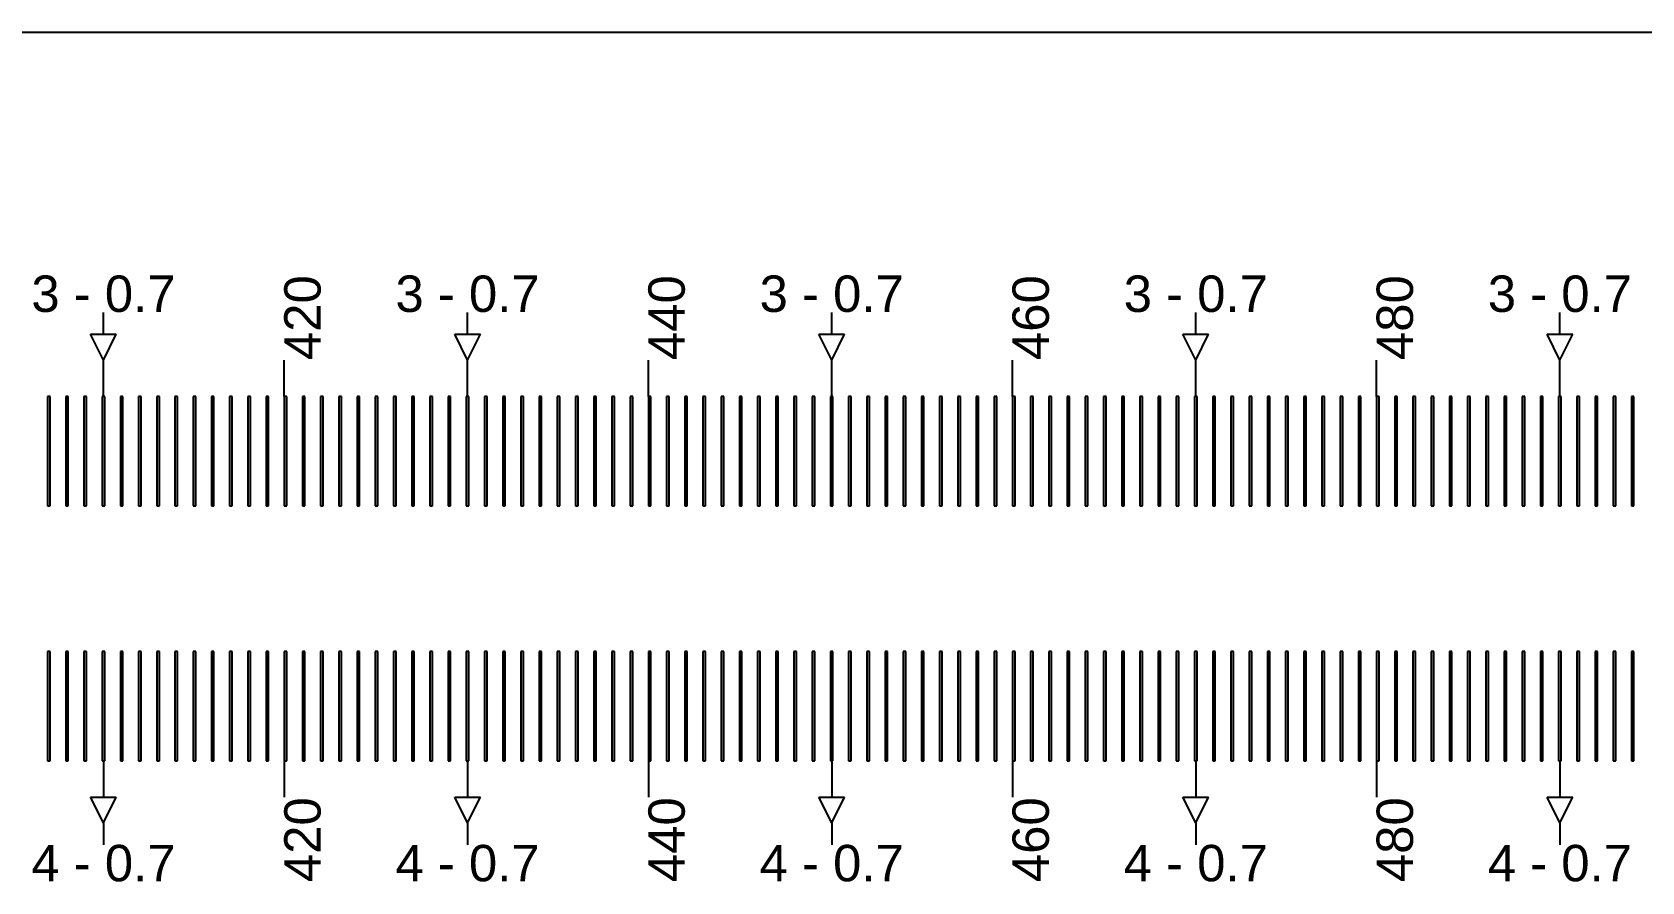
# Model space of a CAD drawing. Extents: x -119394 to 128420, y 74496 to 185496.
# Drawn here: x 6487.6 to 6929.6, y 156962.7 to 157195.9 of the extents above; entities that cross this region are included whole.
import ezdxf

# ---------------------------------------------------------------- set-up
doc = ezdxf.new("R2010")
doc.units = 13
doc.layers.add('CL - Label-1', color=120, linetype='Continuous')
doc.layers.add('CL - Label-2', color=132, linetype='Continuous')
doc.layers.add('CL - Sub-Micro', color=7, linetype='Continuous', true_color=0x47d1ff)
doc.styles.get("Standard").update_dxf_attribs({"font": 'arial.ttf'})

msp = doc.modelspace()

# ---------------------------------------------------------------- linework, layer by layer
for p, q in [((4356.79, 157195.86), (14856.79, 157195.86)), ((5281.79, 157195.86), (13931.79, 157195.86)), ((6507.14, 157112.94), (6507.14, 157118.94)), ((6607.14, 157112.94), (6607.14, 157118.94)), ((6707.14, 157112.94), (6707.14, 157118.94)), ((6807.14, 157112.94), (6807.14, 157118.94)), ((6907.14, 157112.94), (6907.14, 157118.94)), ((6507.14, 157095.86), (6507.14, 157105.86)), ((6556.79, 157095.86), (6556.79, 157105.86)), ((6607.14, 157095.86), (6607.14, 157105.86)), ((6656.79, 157095.86), (6656.79, 157105.86)), ((6707.14, 157095.86), (6707.14, 157105.86)), ((6756.79, 157095.86), (6756.79, 157105.86)), ((6807.14, 157095.86), (6807.14, 157105.86)), ((6856.79, 157095.86), (6856.79, 157105.86)), ((6907.14, 157095.86), (6907.14, 157105.86)), ((6507.14, 156995.86), (6507.14, 156985.86)), ((6556.79, 156995.86), (6556.79, 156985.86)), ((6607.14, 156995.86), (6607.14, 156985.86)), ((6656.79, 156995.86), (6656.79, 156985.86)), ((6707.14, 156995.86), (6707.14, 156985.86)), ((6756.79, 156995.86), (6756.79, 156985.86)), ((6807.14, 156995.86), (6807.14, 156985.86)), ((6856.79, 156995.86), (6856.79, 156985.86)), ((6907.14, 156995.86), (6907.14, 156985.86)), ((6507.14, 156978.79), (6507.14, 156972.79)), ((6607.14, 156978.79), (6607.14, 156972.79)), ((6707.14, 156978.79), (6707.14, 156972.79)), ((6807.14, 156978.79), (6807.14, 156972.79)), ((6907.14, 156978.79), (6907.14, 156972.79))]:
    msp.add_line(p, q)
at = {"layer": 'CL - Label-2'}
for p, q in [((6507.14, 157105.86), (6503.6, 157112.96)), ((6503.6, 157112.96), (6510.67, 157112.96)), ((6507.14, 157105.86), (6510.67, 157112.96)), ((6607.14, 157105.86), (6603.6, 157112.96)), ((6603.6, 157112.96), (6610.67, 157112.96)), ((6607.14, 157105.86), (6610.67, 157112.96)), ((6707.14, 157105.86), (6703.6, 157112.96)), ((6703.6, 157112.96), (6710.67, 157112.96)), ((6707.14, 157105.86), (6710.67, 157112.96)), ((6807.14, 157105.86), (6803.6, 157112.96)), ((6803.6, 157112.96), (6810.67, 157112.96)), ((6807.14, 157105.86), (6810.67, 157112.96)), ((6907.14, 157105.86), (6903.6, 157112.96)), ((6903.6, 157112.96), (6910.67, 157112.96)), ((6907.14, 157105.86), (6910.67, 157112.96)), ((6507.14, 156978.79), (6503.6, 156985.89)), ((6503.6, 156985.89), (6510.67, 156985.89)), ((6507.14, 156978.79), (6510.67, 156985.89)), ((6607.14, 156978.79), (6603.6, 156985.89)), ((6603.6, 156985.89), (6610.67, 156985.89)), ((6607.14, 156978.79), (6610.67, 156985.89)), ((6707.14, 156978.79), (6703.6, 156985.89)), ((6703.6, 156985.89), (6710.67, 156985.89)), ((6707.14, 156978.79), (6710.67, 156985.89)), ((6807.14, 156978.79), (6803.6, 156985.89)), ((6803.6, 156985.89), (6810.67, 156985.89)), ((6807.14, 156978.79), (6810.67, 156985.89)), ((6907.14, 156978.79), (6903.6, 156985.89)), ((6903.6, 156985.89), (6910.67, 156985.89)), ((6907.14, 156978.79), (6910.67, 156985.89))]:
    msp.add_line(p, q, dxfattribs=at)
at = {"layer": 'CL - Sub-Micro'}
for p, q in [((6491.79, 157095.86), (6491.79, 157065.86)), ((6492.49, 157095.86), (6491.79, 157095.86)), ((6492.49, 157065.86), (6492.49, 157095.86)), ((6496.79, 157095.86), (6496.79, 157065.86)), ((6497.49, 157095.86), (6496.79, 157095.86)), ((6497.49, 157065.86), (6497.49, 157095.86)), ((6501.79, 157095.86), (6501.79, 157065.86)), ((6502.49, 157095.86), (6501.79, 157095.86)), ((6502.49, 157065.86), (6502.49, 157095.86)), ((6506.79, 157095.86), (6506.79, 157065.86)), ((6507.49, 157095.86), (6506.79, 157095.86)), ((6507.49, 157065.86), (6507.49, 157095.86)), ((6511.79, 157095.86), (6511.79, 157065.86)), ((6512.49, 157095.86), (6511.79, 157095.86)), ((6512.49, 157065.86), (6512.49, 157095.86)), ((6516.79, 157095.86), (6516.79, 157065.86)), ((6517.49, 157095.86), (6516.79, 157095.86)), ((6517.49, 157065.86), (6517.49, 157095.86)), ((6521.79, 157095.86), (6521.79, 157065.86)), ((6522.49, 157095.86), (6521.79, 157095.86)), ((6522.49, 157065.86), (6522.49, 157095.86)), ((6526.79, 157095.86), (6526.79, 157065.86)), ((6527.49, 157095.86), (6526.79, 157095.86)), ((6527.49, 157065.86), (6527.49, 157095.86)), ((6531.79, 157095.86), (6531.79, 157065.86)), ((6532.49, 157095.86), (6531.79, 157095.86)), ((6532.49, 157065.86), (6532.49, 157095.86)), ((6536.79, 157095.86), (6536.79, 157065.86)), ((6537.49, 157095.86), (6536.79, 157095.86)), ((6537.49, 157065.86), (6537.49, 157095.86)), ((6541.79, 157095.86), (6541.79, 157065.86)), ((6542.49, 157095.86), (6541.79, 157095.86)), ((6542.49, 157065.86), (6542.49, 157095.86)), ((6546.79, 157095.86), (6546.79, 157065.86)), ((6547.49, 157095.86), (6546.79, 157095.86)), ((6547.49, 157065.86), (6547.49, 157095.86)), ((6551.79, 157095.86), (6551.79, 157065.86)), ((6552.49, 157095.86), (6551.79, 157095.86)), ((6552.49, 157065.86), (6552.49, 157095.86)), ((6556.79, 157095.86), (6556.79, 157065.86)), ((6557.49, 157095.86), (6556.79, 157095.86)), ((6557.49, 157065.86), (6557.49, 157095.86)), ((6561.79, 157095.86), (6561.79, 157065.86)), ((6562.49, 157095.86), (6561.79, 157095.86)), ((6562.49, 157065.86), (6562.49, 157095.86)), ((6566.79, 157095.86), (6566.79, 157065.86)), ((6567.49, 157095.86), (6566.79, 157095.86)), ((6567.49, 157065.86), (6567.49, 157095.86)), ((6571.79, 157095.86), (6571.79, 157065.86)), ((6572.49, 157095.86), (6571.79, 157095.86)), ((6572.49, 157065.86), (6572.49, 157095.86)), ((6576.79, 157095.86), (6576.79, 157065.86)), ((6577.49, 157095.86), (6576.79, 157095.86)), ((6577.49, 157065.86), (6577.49, 157095.86)), ((6581.79, 157095.86), (6581.79, 157065.86)), ((6582.49, 157095.86), (6581.79, 157095.86)), ((6582.49, 157065.86), (6582.49, 157095.86)), ((6586.79, 157095.86), (6586.79, 157065.86)), ((6587.49, 157095.86), (6586.79, 157095.86)), ((6587.49, 157065.86), (6587.49, 157095.86)), ((6591.79, 157095.86), (6591.79, 157065.86)), ((6592.49, 157095.86), (6591.79, 157095.86)), ((6592.49, 157065.86), (6592.49, 157095.86)), ((6596.79, 157095.86), (6596.79, 157065.86)), ((6597.49, 157095.86), (6596.79, 157095.86)), ((6597.49, 157065.86), (6597.49, 157095.86)), ((6601.79, 157095.86), (6601.79, 157065.86)), ((6602.49, 157095.86), (6601.79, 157095.86)), ((6602.49, 157065.86), (6602.49, 157095.86)), ((6606.79, 157095.86), (6606.79, 157065.86)), ((6607.49, 157095.86), (6606.79, 157095.86)), ((6607.49, 157065.86), (6607.49, 157095.86)), ((6611.79, 157095.86), (6611.79, 157065.86)), ((6612.49, 157095.86), (6611.79, 157095.86)), ((6612.49, 157065.86), (6612.49, 157095.86)), ((6616.79, 157095.86), (6616.79, 157065.86)), ((6617.49, 157095.86), (6616.79, 157095.86)), ((6617.49, 157065.86), (6617.49, 157095.86)), ((6621.79, 157095.86), (6621.79, 157065.86)), ((6622.49, 157095.86), (6621.79, 157095.86)), ((6622.49, 157065.86), (6622.49, 157095.86)), ((6626.79, 157095.86), (6626.79, 157065.86)), ((6627.49, 157095.86), (6626.79, 157095.86)), ((6627.49, 157065.86), (6627.49, 157095.86)), ((6631.79, 157095.86), (6631.79, 157065.86)), ((6632.49, 157095.86), (6631.79, 157095.86)), ((6632.49, 157065.86), (6632.49, 157095.86)), ((6636.79, 157095.86), (6636.79, 157065.86)), ((6637.49, 157095.86), (6636.79, 157095.86)), ((6637.49, 157065.86), (6637.49, 157095.86)), ((6641.79, 157095.86), (6641.79, 157065.86)), ((6642.49, 157095.86), (6641.79, 157095.86)), ((6642.49, 157065.86), (6642.49, 157095.86)), ((6646.79, 157095.86), (6646.79, 157065.86)), ((6647.49, 157095.86), (6646.79, 157095.86)), ((6647.49, 157065.86), (6647.49, 157095.86)), ((6651.79, 157095.86), (6651.79, 157065.86)), ((6652.49, 157095.86), (6651.79, 157095.86)), ((6652.49, 157065.86), (6652.49, 157095.86)), ((6656.79, 157095.86), (6656.79, 157065.86)), ((6657.49, 157095.86), (6656.79, 157095.86)), ((6657.49, 157065.86), (6657.49, 157095.86)), ((6661.79, 157095.86), (6661.79, 157065.86)), ((6662.49, 157095.86), (6661.79, 157095.86)), ((6662.49, 157065.86), (6662.49, 157095.86)), ((6666.79, 157095.86), (6666.79, 157065.86)), ((6667.49, 157095.86), (6666.79, 157095.86)), ((6667.49, 157065.86), (6667.49, 157095.86)), ((6671.79, 157095.86), (6671.79, 157065.86)), ((6672.49, 157095.86), (6671.79, 157095.86)), ((6672.49, 157065.86), (6672.49, 157095.86)), ((6676.79, 157095.86), (6676.79, 157065.86)), ((6677.49, 157095.86), (6676.79, 157095.86)), ((6677.49, 157065.86), (6677.49, 157095.86)), ((6681.79, 157095.86), (6681.79, 157065.86)), ((6682.49, 157095.86), (6681.79, 157095.86)), ((6682.49, 157065.86), (6682.49, 157095.86)), ((6686.79, 157095.86), (6686.79, 157065.86)), ((6687.49, 157095.86), (6686.79, 157095.86)), ((6687.49, 157065.86), (6687.49, 157095.86)), ((6691.79, 157095.86), (6691.79, 157065.86)), ((6692.49, 157095.86), (6691.79, 157095.86)), ((6692.49, 157065.86), (6692.49, 157095.86)), ((6696.79, 157095.86), (6696.79, 157065.86)), ((6697.49, 157095.86), (6696.79, 157095.86)), ((6697.49, 157065.86), (6697.49, 157095.86)), ((6701.79, 157095.86), (6701.79, 157065.86)), ((6702.49, 157095.86), (6701.79, 157095.86)), ((6702.49, 157065.86), (6702.49, 157095.86)), ((6706.79, 157095.86), (6706.79, 157065.86)), ((6707.49, 157095.86), (6706.79, 157095.86)), ((6707.49, 157065.86), (6707.49, 157095.86)), ((6711.79, 157095.86), (6711.79, 157065.86)), ((6712.49, 157095.86), (6711.79, 157095.86)), ((6712.49, 157065.86), (6712.49, 157095.86)), ((6716.79, 157095.86), (6716.79, 157065.86)), ((6717.49, 157095.86), (6716.79, 157095.86)), ((6717.49, 157065.86), (6717.49, 157095.86)), ((6721.79, 157095.86), (6721.79, 157065.86)), ((6722.49, 157095.86), (6721.79, 157095.86)), ((6722.49, 157065.86), (6722.49, 157095.86)), ((6726.79, 157095.86), (6726.79, 157065.86)), ((6727.49, 157095.86), (6726.79, 157095.86)), ((6727.49, 157065.86), (6727.49, 157095.86)), ((6731.79, 157095.86), (6731.79, 157065.86)), ((6732.49, 157095.86), (6731.79, 157095.86)), ((6732.49, 157065.86), (6732.49, 157095.86)), ((6736.79, 157095.86), (6736.79, 157065.86)), ((6737.49, 157095.86), (6736.79, 157095.86)), ((6737.49, 157065.86), (6737.49, 157095.86)), ((6741.79, 157095.86), (6741.79, 157065.86)), ((6742.49, 157095.86), (6741.79, 157095.86)), ((6742.49, 157065.86), (6742.49, 157095.86)), ((6746.79, 157095.86), (6746.79, 157065.86)), ((6747.49, 157095.86), (6746.79, 157095.86)), ((6747.49, 157065.86), (6747.49, 157095.86)), ((6751.79, 157095.86), (6751.79, 157065.86)), ((6752.49, 157095.86), (6751.79, 157095.86)), ((6752.49, 157065.86), (6752.49, 157095.86)), ((6756.79, 157095.86), (6756.79, 157065.86)), ((6757.49, 157095.86), (6756.79, 157095.86)), ((6757.49, 157065.86), (6757.49, 157095.86)), ((6761.79, 157095.86), (6761.79, 157065.86)), ((6762.49, 157095.86), (6761.79, 157095.86)), ((6762.49, 157065.86), (6762.49, 157095.86)), ((6766.79, 157095.86), (6766.79, 157065.86)), ((6767.49, 157095.86), (6766.79, 157095.86)), ((6767.49, 157065.86), (6767.49, 157095.86)), ((6771.79, 157095.86), (6771.79, 157065.86)), ((6772.49, 157095.86), (6771.79, 157095.86)), ((6772.49, 157065.86), (6772.49, 157095.86)), ((6776.79, 157095.86), (6776.79, 157065.86)), ((6777.49, 157095.86), (6776.79, 157095.86)), ((6777.49, 157065.86), (6777.49, 157095.86)), ((6781.79, 157095.86), (6781.79, 157065.86)), ((6782.49, 157095.86), (6781.79, 157095.86)), ((6782.49, 157065.86), (6782.49, 157095.86)), ((6786.79, 157095.86), (6786.79, 157065.86)), ((6787.49, 157095.86), (6786.79, 157095.86)), ((6787.49, 157065.86), (6787.49, 157095.86)), ((6791.79, 157095.86), (6791.79, 157065.86)), ((6792.49, 157095.86), (6791.79, 157095.86)), ((6792.49, 157065.86), (6792.49, 157095.86)), ((6796.79, 157095.86), (6796.79, 157065.86)), ((6797.49, 157095.86), (6796.79, 157095.86)), ((6797.49, 157065.86), (6797.49, 157095.86)), ((6801.79, 157095.86), (6801.79, 157065.86)), ((6802.49, 157095.86), (6801.79, 157095.86)), ((6802.49, 157065.86), (6802.49, 157095.86)), ((6806.79, 157095.86), (6806.79, 157065.86)), ((6807.49, 157095.86), (6806.79, 157095.86)), ((6807.49, 157065.86), (6807.49, 157095.86)), ((6811.79, 157095.86), (6811.79, 157065.86)), ((6812.49, 157095.86), (6811.79, 157095.86)), ((6812.49, 157065.86), (6812.49, 157095.86)), ((6816.79, 157095.86), (6816.79, 157065.86)), ((6817.49, 157095.86), (6816.79, 157095.86)), ((6817.49, 157065.86), (6817.49, 157095.86)), ((6821.79, 157095.86), (6821.79, 157065.86)), ((6822.49, 157095.86), (6821.79, 157095.86)), ((6822.49, 157065.86), (6822.49, 157095.86)), ((6826.79, 157095.86), (6826.79, 157065.86)), ((6827.49, 157095.86), (6826.79, 157095.86)), ((6827.49, 157065.86), (6827.49, 157095.86)), ((6831.79, 157095.86), (6831.79, 157065.86)), ((6832.49, 157095.86), (6831.79, 157095.86)), ((6832.49, 157065.86), (6832.49, 157095.86)), ((6836.79, 157095.86), (6836.79, 157065.86)), ((6837.49, 157095.86), (6836.79, 157095.86)), ((6837.49, 157065.86), (6837.49, 157095.86)), ((6841.79, 157095.86), (6841.79, 157065.86)), ((6842.49, 157095.86), (6841.79, 157095.86)), ((6842.49, 157065.86), (6842.49, 157095.86)), ((6846.79, 157095.86), (6846.79, 157065.86)), ((6847.49, 157095.86), (6846.79, 157095.86)), ((6847.49, 157065.86), (6847.49, 157095.86)), ((6851.79, 157095.86), (6851.79, 157065.86)), ((6852.49, 157095.86), (6851.79, 157095.86)), ((6852.49, 157065.86), (6852.49, 157095.86)), ((6856.79, 157095.86), (6856.79, 157065.86)), ((6857.49, 157095.86), (6856.79, 157095.86)), ((6857.49, 157065.86), (6857.49, 157095.86)), ((6861.79, 157095.86), (6861.79, 157065.86)), ((6862.49, 157095.86), (6861.79, 157095.86)), ((6862.49, 157065.86), (6862.49, 157095.86)), ((6866.79, 157095.86), (6866.79, 157065.86)), ((6867.49, 157095.86), (6866.79, 157095.86)), ((6867.49, 157065.86), (6867.49, 157095.86)), ((6871.79, 157095.86), (6871.79, 157065.86)), ((6872.49, 157095.86), (6871.79, 157095.86)), ((6872.49, 157065.86), (6872.49, 157095.86)), ((6876.79, 157095.86), (6876.79, 157065.86)), ((6877.49, 157095.86), (6876.79, 157095.86)), ((6877.49, 157065.86), (6877.49, 157095.86)), ((6881.79, 157095.86), (6881.79, 157065.86)), ((6882.49, 157095.86), (6881.79, 157095.86)), ((6882.49, 157065.86), (6882.49, 157095.86)), ((6886.79, 157095.86), (6886.79, 157065.86)), ((6887.49, 157095.86), (6886.79, 157095.86)), ((6887.49, 157065.86), (6887.49, 157095.86)), ((6891.79, 157095.86), (6891.79, 157065.86)), ((6892.49, 157095.86), (6891.79, 157095.86)), ((6892.49, 157065.86), (6892.49, 157095.86)), ((6896.79, 157095.86), (6896.79, 157065.86)), ((6897.49, 157095.86), (6896.79, 157095.86)), ((6897.49, 157065.86), (6897.49, 157095.86)), ((6901.79, 157095.86), (6901.79, 157065.86)), ((6902.49, 157095.86), (6901.79, 157095.86)), ((6902.49, 157065.86), (6902.49, 157095.86)), ((6906.79, 157095.86), (6906.79, 157065.86)), ((6907.49, 157095.86), (6906.79, 157095.86)), ((6907.49, 157065.86), (6907.49, 157095.86)), ((6911.79, 157095.86), (6911.79, 157065.86)), ((6912.49, 157095.86), (6911.79, 157095.86)), ((6912.49, 157065.86), (6912.49, 157095.86)), ((6916.79, 157095.86), (6916.79, 157065.86)), ((6917.49, 157095.86), (6916.79, 157095.86)), ((6917.49, 157065.86), (6917.49, 157095.86)), ((6921.79, 157095.86), (6921.79, 157065.86)), ((6922.49, 157095.86), (6921.79, 157095.86)), ((6922.49, 157065.86), (6922.49, 157095.86)), ((6926.79, 157095.86), (6926.79, 157065.86)), ((6927.49, 157095.86), (6926.79, 157095.86)), ((6927.49, 157065.86), (6927.49, 157095.86)), ((6491.79, 157065.86), (6492.49, 157065.86)), ((6496.79, 157065.86), (6497.49, 157065.86)), ((6501.79, 157065.86), (6502.49, 157065.86)), ((6506.79, 157065.86), (6507.49, 157065.86)), ((6511.79, 157065.86), (6512.49, 157065.86)), ((6516.79, 157065.86), (6517.49, 157065.86)), ((6521.79, 157065.86), (6522.49, 157065.86)), ((6526.79, 157065.86), (6527.49, 157065.86)), ((6531.79, 157065.86), (6532.49, 157065.86)), ((6536.79, 157065.86), (6537.49, 157065.86)), ((6541.79, 157065.86), (6542.49, 157065.86)), ((6546.79, 157065.86), (6547.49, 157065.86)), ((6551.79, 157065.86), (6552.49, 157065.86)), ((6556.79, 157065.86), (6557.49, 157065.86)), ((6561.79, 157065.86), (6562.49, 157065.86)), ((6566.79, 157065.86), (6567.49, 157065.86)), ((6571.79, 157065.86), (6572.49, 157065.86)), ((6576.79, 157065.86), (6577.49, 157065.86)), ((6581.79, 157065.86), (6582.49, 157065.86)), ((6586.79, 157065.86), (6587.49, 157065.86)), ((6591.79, 157065.86), (6592.49, 157065.86)), ((6596.79, 157065.86), (6597.49, 157065.86)), ((6601.79, 157065.86), (6602.49, 157065.86)), ((6606.79, 157065.86), (6607.49, 157065.86)), ((6611.79, 157065.86), (6612.49, 157065.86)), ((6616.79, 157065.86), (6617.49, 157065.86)), ((6621.79, 157065.86), (6622.49, 157065.86)), ((6626.79, 157065.86), (6627.49, 157065.86)), ((6631.79, 157065.86), (6632.49, 157065.86)), ((6636.79, 157065.86), (6637.49, 157065.86)), ((6641.79, 157065.86), (6642.49, 157065.86)), ((6646.79, 157065.86), (6647.49, 157065.86)), ((6651.79, 157065.86), (6652.49, 157065.86)), ((6656.79, 157065.86), (6657.49, 157065.86)), ((6661.79, 157065.86), (6662.49, 157065.86)), ((6666.79, 157065.86), (6667.49, 157065.86)), ((6671.79, 157065.86), (6672.49, 157065.86)), ((6676.79, 157065.86), (6677.49, 157065.86)), ((6681.79, 157065.86), (6682.49, 157065.86)), ((6686.79, 157065.86), (6687.49, 157065.86)), ((6691.79, 157065.86), (6692.49, 157065.86)), ((6696.79, 157065.86), (6697.49, 157065.86)), ((6701.79, 157065.86), (6702.49, 157065.86)), ((6706.79, 157065.86), (6707.49, 157065.86)), ((6711.79, 157065.86), (6712.49, 157065.86)), ((6716.79, 157065.86), (6717.49, 157065.86)), ((6721.79, 157065.86), (6722.49, 157065.86)), ((6726.79, 157065.86), (6727.49, 157065.86)), ((6731.79, 157065.86), (6732.49, 157065.86)), ((6736.79, 157065.86), (6737.49, 157065.86)), ((6741.79, 157065.86), (6742.49, 157065.86)), ((6746.79, 157065.86), (6747.49, 157065.86)), ((6751.79, 157065.86), (6752.49, 157065.86)), ((6756.79, 157065.86), (6757.49, 157065.86)), ((6761.79, 157065.86), (6762.49, 157065.86)), ((6766.79, 157065.86), (6767.49, 157065.86)), ((6771.79, 157065.86), (6772.49, 157065.86)), ((6776.79, 157065.86), (6777.49, 157065.86)), ((6781.79, 157065.86), (6782.49, 157065.86)), ((6786.79, 157065.86), (6787.49, 157065.86)), ((6791.79, 157065.86), (6792.49, 157065.86)), ((6796.79, 157065.86), (6797.49, 157065.86)), ((6801.79, 157065.86), (6802.49, 157065.86)), ((6806.79, 157065.86), (6807.49, 157065.86)), ((6811.79, 157065.86), (6812.49, 157065.86)), ((6816.79, 157065.86), (6817.49, 157065.86)), ((6821.79, 157065.86), (6822.49, 157065.86)), ((6826.79, 157065.86), (6827.49, 157065.86)), ((6831.79, 157065.86), (6832.49, 157065.86)), ((6836.79, 157065.86), (6837.49, 157065.86)), ((6841.79, 157065.86), (6842.49, 157065.86)), ((6846.79, 157065.86), (6847.49, 157065.86)), ((6851.79, 157065.86), (6852.49, 157065.86)), ((6856.79, 157065.86), (6857.49, 157065.86)), ((6861.79, 157065.86), (6862.49, 157065.86)), ((6866.79, 157065.86), (6867.49, 157065.86)), ((6871.79, 157065.86), (6872.49, 157065.86)), ((6876.79, 157065.86), (6877.49, 157065.86)), ((6881.79, 157065.86), (6882.49, 157065.86)), ((6886.79, 157065.86), (6887.49, 157065.86)), ((6891.79, 157065.86), (6892.49, 157065.86)), ((6896.79, 157065.86), (6897.49, 157065.86)), ((6901.79, 157065.86), (6902.49, 157065.86)), ((6906.79, 157065.86), (6907.49, 157065.86)), ((6911.79, 157065.86), (6912.49, 157065.86)), ((6916.79, 157065.86), (6917.49, 157065.86)), ((6921.79, 157065.86), (6922.49, 157065.86)), ((6926.79, 157065.86), (6927.49, 157065.86)), ((6491.79, 157025.86), (6491.79, 156995.86)), ((6492.49, 157025.86), (6491.79, 157025.86)), ((6492.49, 156995.86), (6492.49, 157025.86)), ((6496.79, 157025.86), (6496.79, 156995.86)), ((6497.49, 157025.86), (6496.79, 157025.86)), ((6497.49, 156995.86), (6497.49, 157025.86)), ((6501.79, 157025.86), (6501.79, 156995.86)), ((6502.49, 157025.86), (6501.79, 157025.86)), ((6502.49, 156995.86), (6502.49, 157025.86)), ((6506.79, 157025.86), (6506.79, 156995.86)), ((6507.49, 157025.86), (6506.79, 157025.86)), ((6507.49, 156995.86), (6507.49, 157025.86)), ((6511.79, 157025.86), (6511.79, 156995.86)), ((6512.49, 157025.86), (6511.79, 157025.86)), ((6512.49, 156995.86), (6512.49, 157025.86)), ((6516.79, 157025.86), (6516.79, 156995.86)), ((6517.49, 157025.86), (6516.79, 157025.86)), ((6517.49, 156995.86), (6517.49, 157025.86)), ((6521.79, 157025.86), (6521.79, 156995.86)), ((6522.49, 157025.86), (6521.79, 157025.86)), ((6522.49, 156995.86), (6522.49, 157025.86)), ((6526.79, 157025.86), (6526.79, 156995.86)), ((6527.49, 157025.86), (6526.79, 157025.86)), ((6527.49, 156995.86), (6527.49, 157025.86)), ((6531.79, 157025.86), (6531.79, 156995.86)), ((6532.49, 157025.86), (6531.79, 157025.86)), ((6532.49, 156995.86), (6532.49, 157025.86)), ((6536.79, 157025.86), (6536.79, 156995.86)), ((6537.49, 157025.86), (6536.79, 157025.86)), ((6537.49, 156995.86), (6537.49, 157025.86)), ((6541.79, 157025.86), (6541.79, 156995.86)), ((6542.49, 157025.86), (6541.79, 157025.86)), ((6542.49, 156995.86), (6542.49, 157025.86)), ((6546.79, 157025.86), (6546.79, 156995.86)), ((6547.49, 157025.86), (6546.79, 157025.86)), ((6547.49, 156995.86), (6547.49, 157025.86)), ((6551.79, 157025.86), (6551.79, 156995.86)), ((6552.49, 157025.86), (6551.79, 157025.86)), ((6552.49, 156995.86), (6552.49, 157025.86)), ((6556.79, 157025.86), (6556.79, 156995.86)), ((6557.49, 157025.86), (6556.79, 157025.86)), ((6557.49, 156995.86), (6557.49, 157025.86)), ((6561.79, 157025.86), (6561.79, 156995.86)), ((6562.49, 157025.86), (6561.79, 157025.86)), ((6562.49, 156995.86), (6562.49, 157025.86)), ((6566.79, 157025.86), (6566.79, 156995.86)), ((6567.49, 157025.86), (6566.79, 157025.86)), ((6567.49, 156995.86), (6567.49, 157025.86)), ((6571.79, 157025.86), (6571.79, 156995.86)), ((6572.49, 157025.86), (6571.79, 157025.86)), ((6572.49, 156995.86), (6572.49, 157025.86)), ((6576.79, 157025.86), (6576.79, 156995.86)), ((6577.49, 157025.86), (6576.79, 157025.86)), ((6577.49, 156995.86), (6577.49, 157025.86)), ((6581.79, 157025.86), (6581.79, 156995.86)), ((6582.49, 157025.86), (6581.79, 157025.86)), ((6582.49, 156995.86), (6582.49, 157025.86)), ((6586.79, 157025.86), (6586.79, 156995.86)), ((6587.49, 157025.86), (6586.79, 157025.86)), ((6587.49, 156995.86), (6587.49, 157025.86)), ((6591.79, 157025.86), (6591.79, 156995.86)), ((6592.49, 157025.86), (6591.79, 157025.86)), ((6592.49, 156995.86), (6592.49, 157025.86)), ((6596.79, 157025.86), (6596.79, 156995.86)), ((6597.49, 157025.86), (6596.79, 157025.86)), ((6597.49, 156995.86), (6597.49, 157025.86)), ((6601.79, 157025.86), (6601.79, 156995.86)), ((6602.49, 157025.86), (6601.79, 157025.86)), ((6602.49, 156995.86), (6602.49, 157025.86)), ((6606.79, 157025.86), (6606.79, 156995.86)), ((6607.49, 157025.86), (6606.79, 157025.86)), ((6607.49, 156995.86), (6607.49, 157025.86)), ((6611.79, 157025.86), (6611.79, 156995.86)), ((6612.49, 157025.86), (6611.79, 157025.86)), ((6612.49, 156995.86), (6612.49, 157025.86)), ((6616.79, 157025.86), (6616.79, 156995.86)), ((6617.49, 157025.86), (6616.79, 157025.86)), ((6617.49, 156995.86), (6617.49, 157025.86)), ((6621.79, 157025.86), (6621.79, 156995.86)), ((6622.49, 157025.86), (6621.79, 157025.86)), ((6622.49, 156995.86), (6622.49, 157025.86)), ((6626.79, 157025.86), (6626.79, 156995.86)), ((6627.49, 157025.86), (6626.79, 157025.86)), ((6627.49, 156995.86), (6627.49, 157025.86)), ((6631.79, 157025.86), (6631.79, 156995.86)), ((6632.49, 157025.86), (6631.79, 157025.86)), ((6632.49, 156995.86), (6632.49, 157025.86)), ((6636.79, 157025.86), (6636.79, 156995.86)), ((6637.49, 157025.86), (6636.79, 157025.86)), ((6637.49, 156995.86), (6637.49, 157025.86)), ((6641.79, 157025.86), (6641.79, 156995.86)), ((6642.49, 157025.86), (6641.79, 157025.86)), ((6642.49, 156995.86), (6642.49, 157025.86)), ((6646.79, 157025.86), (6646.79, 156995.86)), ((6647.49, 157025.86), (6646.79, 157025.86)), ((6647.49, 156995.86), (6647.49, 157025.86)), ((6651.79, 157025.86), (6651.79, 156995.86)), ((6652.49, 157025.86), (6651.79, 157025.86)), ((6652.49, 156995.86), (6652.49, 157025.86)), ((6656.79, 157025.86), (6656.79, 156995.86)), ((6657.49, 157025.86), (6656.79, 157025.86)), ((6657.49, 156995.86), (6657.49, 157025.86)), ((6661.79, 157025.86), (6661.79, 156995.86)), ((6662.49, 157025.86), (6661.79, 157025.86)), ((6662.49, 156995.86), (6662.49, 157025.86)), ((6666.79, 157025.86), (6666.79, 156995.86)), ((6667.49, 157025.86), (6666.79, 157025.86)), ((6667.49, 156995.86), (6667.49, 157025.86)), ((6671.79, 157025.86), (6671.79, 156995.86)), ((6672.49, 157025.86), (6671.79, 157025.86)), ((6672.49, 156995.86), (6672.49, 157025.86)), ((6676.79, 157025.86), (6676.79, 156995.86)), ((6677.49, 157025.86), (6676.79, 157025.86)), ((6677.49, 156995.86), (6677.49, 157025.86)), ((6681.79, 157025.86), (6681.79, 156995.86)), ((6682.49, 157025.86), (6681.79, 157025.86)), ((6682.49, 156995.86), (6682.49, 157025.86)), ((6686.79, 157025.86), (6686.79, 156995.86)), ((6687.49, 157025.86), (6686.79, 157025.86)), ((6687.49, 156995.86), (6687.49, 157025.86)), ((6691.79, 157025.86), (6691.79, 156995.86)), ((6692.49, 157025.86), (6691.79, 157025.86)), ((6692.49, 156995.86), (6692.49, 157025.86)), ((6696.79, 157025.86), (6696.79, 156995.86)), ((6697.49, 157025.86), (6696.79, 157025.86)), ((6697.49, 156995.86), (6697.49, 157025.86)), ((6701.79, 157025.86), (6701.79, 156995.86)), ((6702.49, 157025.86), (6701.79, 157025.86)), ((6702.49, 156995.86), (6702.49, 157025.86)), ((6706.79, 157025.86), (6706.79, 156995.86)), ((6707.49, 157025.86), (6706.79, 157025.86)), ((6707.49, 156995.86), (6707.49, 157025.86)), ((6711.79, 157025.86), (6711.79, 156995.86)), ((6712.49, 157025.86), (6711.79, 157025.86)), ((6712.49, 156995.86), (6712.49, 157025.86)), ((6716.79, 157025.86), (6716.79, 156995.86)), ((6717.49, 157025.86), (6716.79, 157025.86)), ((6717.49, 156995.86), (6717.49, 157025.86)), ((6721.79, 157025.86), (6721.79, 156995.86)), ((6722.49, 157025.86), (6721.79, 157025.86)), ((6722.49, 156995.86), (6722.49, 157025.86)), ((6726.79, 157025.86), (6726.79, 156995.86)), ((6727.49, 157025.86), (6726.79, 157025.86)), ((6727.49, 156995.86), (6727.49, 157025.86)), ((6731.79, 157025.86), (6731.79, 156995.86)), ((6732.49, 157025.86), (6731.79, 157025.86)), ((6732.49, 156995.86), (6732.49, 157025.86)), ((6736.79, 157025.86), (6736.79, 156995.86)), ((6737.49, 157025.86), (6736.79, 157025.86)), ((6737.49, 156995.86), (6737.49, 157025.86)), ((6741.79, 157025.86), (6741.79, 156995.86)), ((6742.49, 157025.86), (6741.79, 157025.86)), ((6742.49, 156995.86), (6742.49, 157025.86)), ((6746.79, 157025.86), (6746.79, 156995.86)), ((6747.49, 157025.86), (6746.79, 157025.86)), ((6747.49, 156995.86), (6747.49, 157025.86)), ((6751.79, 157025.86), (6751.79, 156995.86)), ((6752.49, 157025.86), (6751.79, 157025.86)), ((6752.49, 156995.86), (6752.49, 157025.86)), ((6756.79, 157025.86), (6756.79, 156995.86)), ((6757.49, 157025.86), (6756.79, 157025.86)), ((6757.49, 156995.86), (6757.49, 157025.86)), ((6761.79, 157025.86), (6761.79, 156995.86)), ((6762.49, 157025.86), (6761.79, 157025.86)), ((6762.49, 156995.86), (6762.49, 157025.86)), ((6766.79, 157025.86), (6766.79, 156995.86)), ((6767.49, 157025.86), (6766.79, 157025.86)), ((6767.49, 156995.86), (6767.49, 157025.86)), ((6771.79, 157025.86), (6771.79, 156995.86)), ((6772.49, 157025.86), (6771.79, 157025.86)), ((6772.49, 156995.86), (6772.49, 157025.86)), ((6776.79, 157025.86), (6776.79, 156995.86)), ((6777.49, 157025.86), (6776.79, 157025.86)), ((6777.49, 156995.86), (6777.49, 157025.86)), ((6781.79, 157025.86), (6781.79, 156995.86)), ((6782.49, 157025.86), (6781.79, 157025.86)), ((6782.49, 156995.86), (6782.49, 157025.86)), ((6786.79, 157025.86), (6786.79, 156995.86)), ((6787.49, 157025.86), (6786.79, 157025.86)), ((6787.49, 156995.86), (6787.49, 157025.86)), ((6791.79, 157025.86), (6791.79, 156995.86)), ((6792.49, 157025.86), (6791.79, 157025.86)), ((6792.49, 156995.86), (6792.49, 157025.86)), ((6796.79, 157025.86), (6796.79, 156995.86)), ((6797.49, 157025.86), (6796.79, 157025.86)), ((6797.49, 156995.86), (6797.49, 157025.86)), ((6801.79, 157025.86), (6801.79, 156995.86)), ((6802.49, 157025.86), (6801.79, 157025.86)), ((6802.49, 156995.86), (6802.49, 157025.86)), ((6806.79, 157025.86), (6806.79, 156995.86)), ((6807.49, 157025.86), (6806.79, 157025.86)), ((6807.49, 156995.86), (6807.49, 157025.86)), ((6811.79, 157025.86), (6811.79, 156995.86)), ((6812.49, 157025.86), (6811.79, 157025.86)), ((6812.49, 156995.86), (6812.49, 157025.86)), ((6816.79, 157025.86), (6816.79, 156995.86)), ((6817.49, 157025.86), (6816.79, 157025.86)), ((6817.49, 156995.86), (6817.49, 157025.86)), ((6821.79, 157025.86), (6821.79, 156995.86)), ((6822.49, 157025.86), (6821.79, 157025.86)), ((6822.49, 156995.86), (6822.49, 157025.86)), ((6826.79, 157025.86), (6826.79, 156995.86)), ((6827.49, 157025.86), (6826.79, 157025.86)), ((6827.49, 156995.86), (6827.49, 157025.86)), ((6831.79, 157025.86), (6831.79, 156995.86)), ((6832.49, 157025.86), (6831.79, 157025.86)), ((6832.49, 156995.86), (6832.49, 157025.86)), ((6836.79, 157025.86), (6836.79, 156995.86)), ((6837.49, 157025.86), (6836.79, 157025.86)), ((6837.49, 156995.86), (6837.49, 157025.86)), ((6841.79, 157025.86), (6841.79, 156995.86)), ((6842.49, 157025.86), (6841.79, 157025.86)), ((6842.49, 156995.86), (6842.49, 157025.86)), ((6846.79, 157025.86), (6846.79, 156995.86)), ((6847.49, 157025.86), (6846.79, 157025.86)), ((6847.49, 156995.86), (6847.49, 157025.86)), ((6851.79, 157025.86), (6851.79, 156995.86)), ((6852.49, 157025.86), (6851.79, 157025.86)), ((6852.49, 156995.86), (6852.49, 157025.86)), ((6856.79, 157025.86), (6856.79, 156995.86)), ((6857.49, 157025.86), (6856.79, 157025.86)), ((6857.49, 156995.86), (6857.49, 157025.86)), ((6861.79, 157025.86), (6861.79, 156995.86)), ((6862.49, 157025.86), (6861.79, 157025.86)), ((6862.49, 156995.86), (6862.49, 157025.86)), ((6866.79, 157025.86), (6866.79, 156995.86)), ((6867.49, 157025.86), (6866.79, 157025.86)), ((6867.49, 156995.86), (6867.49, 157025.86)), ((6871.79, 157025.86), (6871.79, 156995.86)), ((6872.49, 157025.86), (6871.79, 157025.86)), ((6872.49, 156995.86), (6872.49, 157025.86)), ((6876.79, 157025.86), (6876.79, 156995.86)), ((6877.49, 157025.86), (6876.79, 157025.86)), ((6877.49, 156995.86), (6877.49, 157025.86)), ((6881.79, 157025.86), (6881.79, 156995.86)), ((6882.49, 157025.86), (6881.79, 157025.86)), ((6882.49, 156995.86), (6882.49, 157025.86)), ((6886.79, 157025.86), (6886.79, 156995.86)), ((6887.49, 157025.86), (6886.79, 157025.86)), ((6887.49, 156995.86), (6887.49, 157025.86)), ((6891.79, 157025.86), (6891.79, 156995.86)), ((6892.49, 157025.86), (6891.79, 157025.86)), ((6892.49, 156995.86), (6892.49, 157025.86)), ((6896.79, 157025.86), (6896.79, 156995.86)), ((6897.49, 157025.86), (6896.79, 157025.86)), ((6897.49, 156995.86), (6897.49, 157025.86)), ((6901.79, 157025.86), (6901.79, 156995.86)), ((6902.49, 157025.86), (6901.79, 157025.86)), ((6902.49, 156995.86), (6902.49, 157025.86)), ((6906.79, 157025.86), (6906.79, 156995.86)), ((6907.49, 157025.86), (6906.79, 157025.86)), ((6907.49, 156995.86), (6907.49, 157025.86)), ((6911.79, 157025.86), (6911.79, 156995.86)), ((6912.49, 157025.86), (6911.79, 157025.86)), ((6912.49, 156995.86), (6912.49, 157025.86)), ((6916.79, 157025.86), (6916.79, 156995.86)), ((6917.49, 157025.86), (6916.79, 157025.86)), ((6917.49, 156995.86), (6917.49, 157025.86)), ((6921.79, 157025.86), (6921.79, 156995.86)), ((6922.49, 157025.86), (6921.79, 157025.86)), ((6922.49, 156995.86), (6922.49, 157025.86)), ((6926.79, 157025.86), (6926.79, 156995.86)), ((6927.49, 157025.86), (6926.79, 157025.86)), ((6927.49, 156995.86), (6927.49, 157025.86)), ((6491.79, 156995.86), (6492.49, 156995.86)), ((6496.79, 156995.86), (6497.49, 156995.86)), ((6501.79, 156995.86), (6502.49, 156995.86)), ((6506.79, 156995.86), (6507.49, 156995.86)), ((6511.79, 156995.86), (6512.49, 156995.86)), ((6516.79, 156995.86), (6517.49, 156995.86)), ((6521.79, 156995.86), (6522.49, 156995.86)), ((6526.79, 156995.86), (6527.49, 156995.86)), ((6531.79, 156995.86), (6532.49, 156995.86)), ((6536.79, 156995.86), (6537.49, 156995.86)), ((6541.79, 156995.86), (6542.49, 156995.86)), ((6546.79, 156995.86), (6547.49, 156995.86)), ((6551.79, 156995.86), (6552.49, 156995.86)), ((6556.79, 156995.86), (6557.49, 156995.86)), ((6561.79, 156995.86), (6562.49, 156995.86)), ((6566.79, 156995.86), (6567.49, 156995.86)), ((6571.79, 156995.86), (6572.49, 156995.86)), ((6576.79, 156995.86), (6577.49, 156995.86)), ((6581.79, 156995.86), (6582.49, 156995.86)), ((6586.79, 156995.86), (6587.49, 156995.86)), ((6591.79, 156995.86), (6592.49, 156995.86)), ((6596.79, 156995.86), (6597.49, 156995.86)), ((6601.79, 156995.86), (6602.49, 156995.86)), ((6606.79, 156995.86), (6607.49, 156995.86)), ((6611.79, 156995.86), (6612.49, 156995.86)), ((6616.79, 156995.86), (6617.49, 156995.86)), ((6621.79, 156995.86), (6622.49, 156995.86)), ((6626.79, 156995.86), (6627.49, 156995.86)), ((6631.79, 156995.86), (6632.49, 156995.86)), ((6636.79, 156995.86), (6637.49, 156995.86)), ((6641.79, 156995.86), (6642.49, 156995.86)), ((6646.79, 156995.86), (6647.49, 156995.86)), ((6651.79, 156995.86), (6652.49, 156995.86)), ((6656.79, 156995.86), (6657.49, 156995.86)), ((6661.79, 156995.86), (6662.49, 156995.86)), ((6666.79, 156995.86), (6667.49, 156995.86)), ((6671.79, 156995.86), (6672.49, 156995.86)), ((6676.79, 156995.86), (6677.49, 156995.86)), ((6681.79, 156995.86), (6682.49, 156995.86)), ((6686.79, 156995.86), (6687.49, 156995.86)), ((6691.79, 156995.86), (6692.49, 156995.86)), ((6696.79, 156995.86), (6697.49, 156995.86)), ((6701.79, 156995.86), (6702.49, 156995.86)), ((6706.79, 156995.86), (6707.49, 156995.86)), ((6711.79, 156995.86), (6712.49, 156995.86)), ((6716.79, 156995.86), (6717.49, 156995.86)), ((6721.79, 156995.86), (6722.49, 156995.86)), ((6726.79, 156995.86), (6727.49, 156995.86)), ((6731.79, 156995.86), (6732.49, 156995.86)), ((6736.79, 156995.86), (6737.49, 156995.86)), ((6741.79, 156995.86), (6742.49, 156995.86)), ((6746.79, 156995.86), (6747.49, 156995.86)), ((6751.79, 156995.86), (6752.49, 156995.86)), ((6756.79, 156995.86), (6757.49, 156995.86)), ((6761.79, 156995.86), (6762.49, 156995.86)), ((6766.79, 156995.86), (6767.49, 156995.86)), ((6771.79, 156995.86), (6772.49, 156995.86)), ((6776.79, 156995.86), (6777.49, 156995.86)), ((6781.79, 156995.86), (6782.49, 156995.86)), ((6786.79, 156995.86), (6787.49, 156995.86)), ((6791.79, 156995.86), (6792.49, 156995.86)), ((6796.79, 156995.86), (6797.49, 156995.86)), ((6801.79, 156995.86), (6802.49, 156995.86)), ((6806.79, 156995.86), (6807.49, 156995.86)), ((6811.79, 156995.86), (6812.49, 156995.86)), ((6816.79, 156995.86), (6817.49, 156995.86)), ((6821.79, 156995.86), (6822.49, 156995.86)), ((6826.79, 156995.86), (6827.49, 156995.86)), ((6831.79, 156995.86), (6832.49, 156995.86)), ((6836.79, 156995.86), (6837.49, 156995.86)), ((6841.79, 156995.86), (6842.49, 156995.86)), ((6846.79, 156995.86), (6847.49, 156995.86)), ((6851.79, 156995.86), (6852.49, 156995.86)), ((6856.79, 156995.86), (6857.49, 156995.86)), ((6861.79, 156995.86), (6862.49, 156995.86)), ((6866.79, 156995.86), (6867.49, 156995.86)), ((6871.79, 156995.86), (6872.49, 156995.86)), ((6876.79, 156995.86), (6877.49, 156995.86)), ((6881.79, 156995.86), (6882.49, 156995.86)), ((6886.79, 156995.86), (6887.49, 156995.86)), ((6891.79, 156995.86), (6892.49, 156995.86)), ((6896.79, 156995.86), (6897.49, 156995.86)), ((6901.79, 156995.86), (6902.49, 156995.86)), ((6906.79, 156995.86), (6907.49, 156995.86)), ((6911.79, 156995.86), (6912.49, 156995.86)), ((6916.79, 156995.86), (6917.49, 156995.86)), ((6921.79, 156995.86), (6922.49, 156995.86)), ((6926.79, 156995.86), (6927.49, 156995.86))]:
    msp.add_line(p, q, dxfattribs=at)

# ---------------------------------------------------------------- texts
at = {"layer": 'CL - Label-1', "char_height": 10, "rotation": 90}
for s, insert, attachment_point in [('420', (6556.79, 157105.86), 1), ('440', (6656.79, 157105.86), 1), ('460', (6756.79, 157105.86), 1), ('480', (6856.79, 157105.86), 1), ('420', (6556.79, 156985.86), 3), ('440', (6656.79, 156985.86), 3), ('460', (6756.79, 156985.86), 3), ('480', (6856.79, 156985.86), 3)]:
    msp.add_mtext_dynamic_manual_height_columns(s, width=21.565, gutter_width=12.5, heights=[8.55], dxfattribs=dict(at, insert=insert, attachment_point=attachment_point))
at = {"layer": 'CL - Label-2', "char_height": 10}
for s, insert, attachment_point in [('3 - 0.7', (6507.14, 157118.94), 8), ('3 - 0.7', (6607.14, 157118.94), 8), ('3 - 0.7', (6707.14, 157118.94), 8), ('3 - 0.7', (6807.14, 157118.94), 8), ('3 - 0.7', (6907.14, 157118.94), 8), ('4 - 0.7', (6507.14, 156972.79), 2), ('4 - 0.7', (6607.14, 156972.79), 2), ('4 - 0.7', (6707.14, 156972.79), 2), ('4 - 0.7', (6807.14, 156972.79), 2), ('4 - 0.7', (6907.14, 156972.79), 2)]:
    msp.add_mtext_dynamic_manual_height_columns(s, width=52.3045, gutter_width=12.5, heights=[18.11], dxfattribs=dict(at, insert=insert, attachment_point=attachment_point))

doc.saveas('drawing.dxf')
